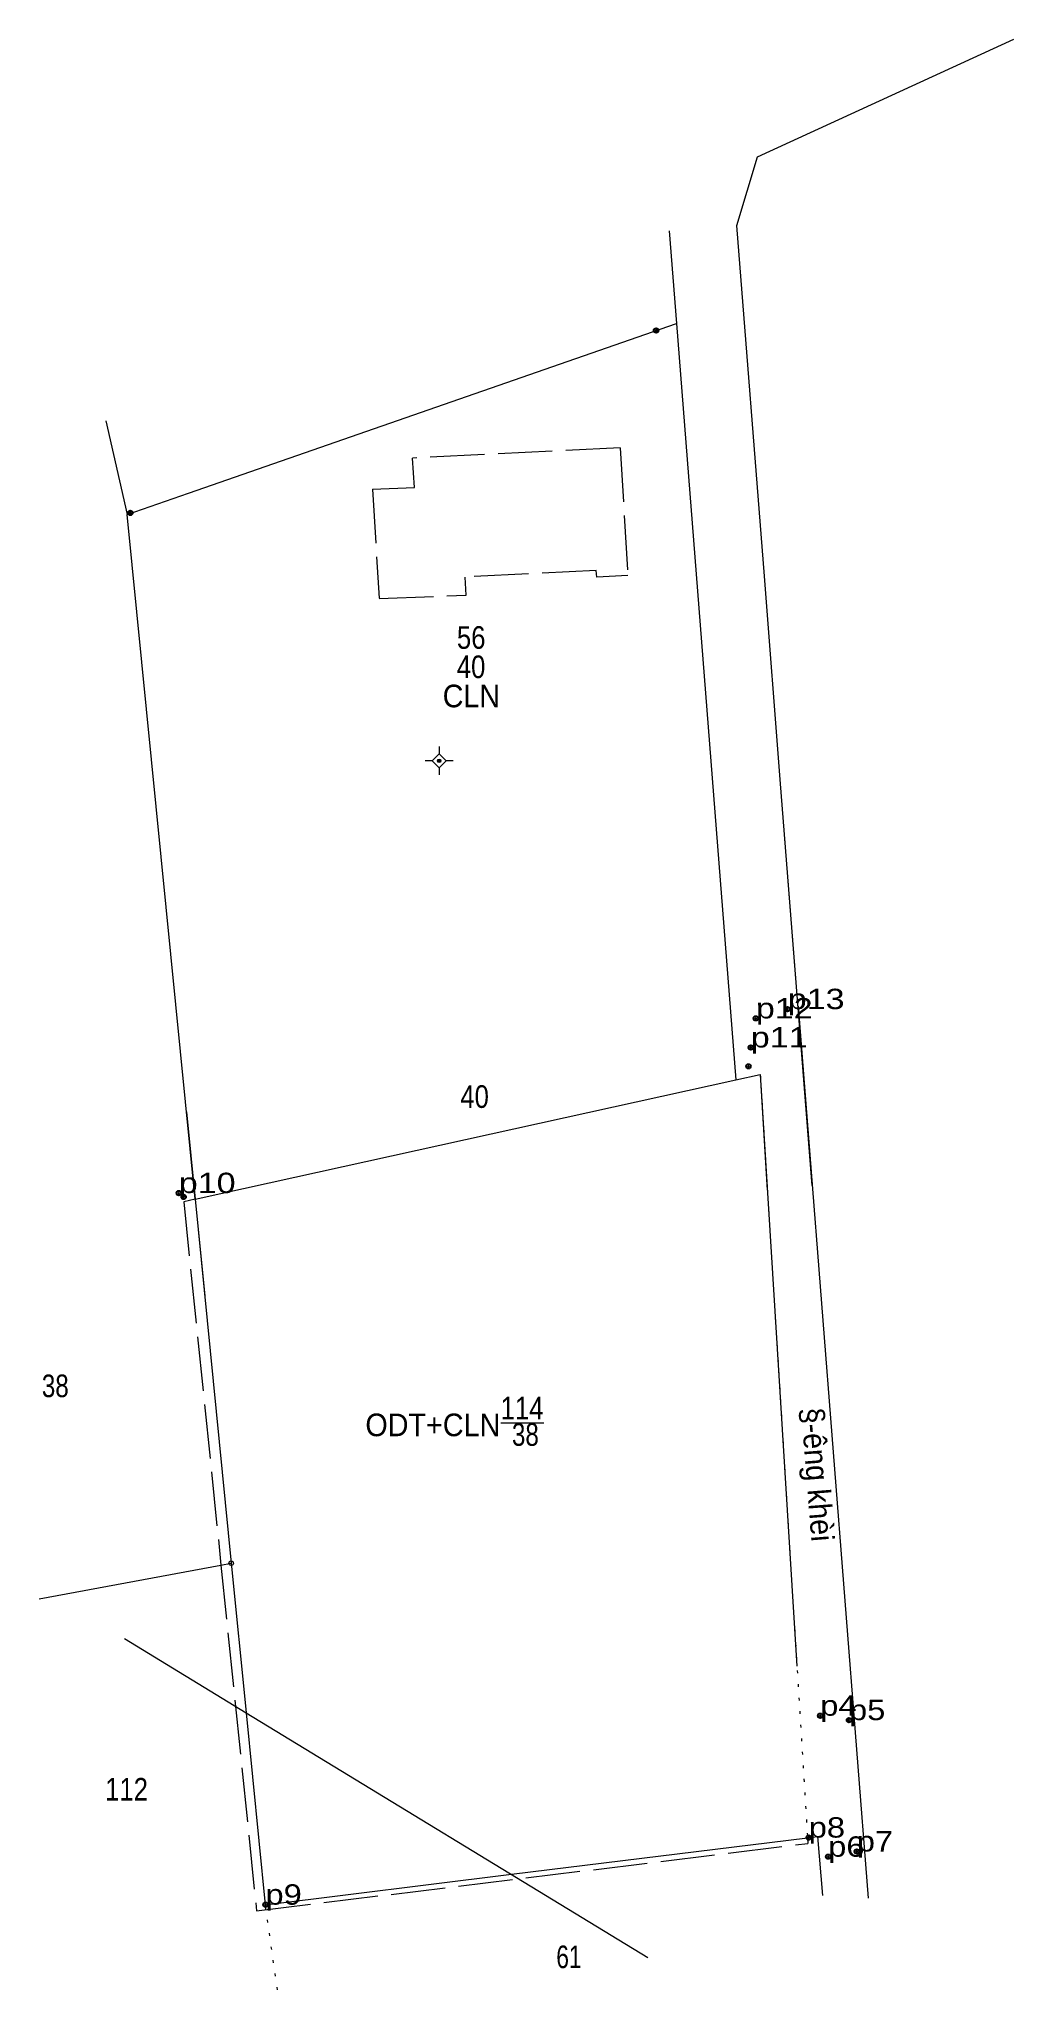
# Model space of a CAD drawing. Header units: metres. Extents: x 549122 to 551306, y 1837980 to 1840973.
# Drawn here: x 549122.3 to 549208.5, y 1840510 to 1840682.5 of the extents above; entities outside this region: 5.
import ezdxf
from ezdxf.enums import TextEntityAlignment as Align

# ---------------------------------------------------------------- set-up
doc = ezdxf.new("R2010")
doc.units = ezdxf.units.M
doc.header["$LTSCALE"] = 0.8
doc.header["$PDMODE"] = 32
doc.header["$PDSIZE"] = 0.4
for name, pattern in [('DOT_DASHED', [7.7, 5, -1.2, 0.3, -1.2]), ('DOTTED', [1.5, 0.3, -1.2]), ('LONG_DASHED', [7.5, 6, -1.5]), ('MEDIUM_DASHED', [4.5, 3, -1.5])]:
    doc.linetypes.add(name, pattern=pattern)
for name, color, linetype, lineweight in [('1', 7, 'DOT_DASHED', 13), ('10', 7, 'Continuous', 13), ('11', 7, 'Continuous', 13), ('15', 7, 'DOTTED', 13), ('16', 7, 'Continuous', 13), ('23', 7, 'Continuous', 13), ('34', 7, 'Continuous', 13), ('36', 7, 'Continuous', 13), ('4', 7, 'LONG_DASHED', 13), ('46', 7, 'Continuous', 13)]:
    doc.layers.add(name, color=color, linetype=linetype, lineweight=lineweight)
for name, color, linetype in [('12', 7, 'Continuous'), ('13', 7, 'Continuous'), ('7', 7, 'Continuous')]:
    doc.layers.add(name, color=color, linetype=linetype)

msp = doc.modelspace()

# ---------------------------------------------------------------- hatches: boundary and pattern name
at = {"layer": '11'}
msp.add_hatch(color=256, dxfattribs=at).paths.add_polyline_path([(549157.81, 1840618.69, 1), (549157.51, 1840618.69, 1)])

# ---------------------------------------------------------------- linework, layer by layer
at = {"layer": '1', "linetype": 'DOTTED'}
msp.add_line((549186.04, 1840590.97), (549190.23, 1840523.5), dxfattribs=at)
at = {"layer": '1', "linetype": 'MEDIUM_DASHED'}
msp.add_line((549190.23, 1840523.5), (549190.26, 1840522.99), dxfattribs=at)
at = {"layer": '1', "linetype": 'Continuous'}
msp.add_line((549142.27, 1840517.58), (549142.28, 1840517.43), dxfattribs=at)
at = {"layer": '10'}
for p, q in [((549177.99, 1840665.54), (549178.63, 1840657.35)), ((549178.63, 1840657.35), (549183.89, 1840590.5)), ((549136.08, 1840579.93), (549183.89, 1840590.5)), ((549183.89, 1840590.5), (549186.04, 1840590.97)), ((549186.04, 1840590.97), (549189.29, 1840538.67)), ((549135.31, 1840587.67), (549136.08, 1840579.93)), ((549122.28, 1840544.61), (549138.37, 1840547.59)), ((549140.59, 1840534.55), (549142.27, 1840517.58))]:
    msp.add_line(p, q, dxfattribs=at)
for points in [[(549190.64, 1840581.16), (549187.82, 1840617.05), (549186.41, 1840635), (549183.97, 1840666.01), (549185.8, 1840672.07), (549208.48, 1840682.49)], [(549136.08, 1840579.93), (549130.08, 1840640.45), (549135.51, 1840642.34), (549178.63, 1840657.35)], [(549136.08, 1840579.93), (549139.27, 1840547.76), (549140.59, 1840534.56), (549140.59, 1840534.55)]]:
    msp.add_lwpolyline(points, dxfattribs=at)
at = {"layer": '10', "linetype": 'LONG_DASHED'}
msp.add_lwpolyline([(549136.08, 1840579.93), (549135.07, 1840579.71), (549138.37, 1840547.59)], dxfattribs=at)
at = {"layer": '11'}
for p, q in [((549157.66, 1840619.94), (549157.66, 1840619.31)), ((549157.03, 1840618.69), (549156.41, 1840618.69)), ((549157.66, 1840618.07), (549157.66, 1840617.44)), ((549158.91, 1840618.69), (549158.29, 1840618.69))]:
    msp.add_line(p, q, dxfattribs=at)
msp.add_lwpolyline([(549157.66, 1840619.31), (549157.03, 1840618.69), (549157.66, 1840618.07), (549158.29, 1840618.69)], close=True, dxfattribs=at)
msp.add_circle((549157.66, 1840618.69), 0.15, dxfattribs=at)
at = {"layer": '15'}
msp.add_line((549142.28, 1840517.43), (549143.33, 1840510.04), dxfattribs=at)
at = {"layer": '16'}
for p, q in [((549128.19, 1840648.73), (549130.08, 1840640.45)), ((549186.04, 1840590.97), (549186.67, 1840580.75)), ((549136.08, 1840579.93), (549136.93, 1840571.37))]:
    msp.add_line(p, q, dxfattribs=at)
msp.add_lwpolyline([(549190.62, 1840581.5), (549187.82, 1840617.05), (549186.41, 1840635), (549183.97, 1840666.01), (549184.17, 1840666.67)], dxfattribs=at)
at = {"layer": '23'}
msp.add_line((549191.12, 1840523.61), (549191.54, 1840518.4), dxfattribs=at)
at = {"layer": '34'}
msp.add_line((549189.4, 1840597.01), (549195.6, 1840518.15), dxfattribs=at)
at = {"layer": '36'}
for p, q in [((549163.12, 1840560.17), (549166.91, 1840560.17)), ((549138.37, 1840547.59), (549139.27, 1840547.76))]:
    msp.add_line(p, q, dxfattribs=at)
at = {"layer": '36', "linetype": 'LONG_DASHED'}
for p, q in [((549138.37, 1840547.59), (549141.51, 1840517.04)), ((549141.51, 1840517.04), (549190.26, 1840522.99))]:
    msp.add_line(p, q, dxfattribs=at)
at = {"layer": '36'}
msp.add_lwpolyline([(549142.27, 1840517.58), (549164.04, 1840520.27), (549190.23, 1840523.5), (549191.12, 1840523.61)], dxfattribs=at)
msp.add_point((549139.27, 1840547.76), dxfattribs=at)
at = {"layer": '4'}
for p, q in [((549173.65, 1840646.36), (549155.31, 1840645.45)), ((549173.65, 1840646.36), (549174.34, 1840635.1)), ((549151.76, 1840642.71), (549152.35, 1840633.06)), ((549160.05, 1840633.34), (549159.95, 1840634.93)), ((549152.35, 1840633.04), (549160.05, 1840633.34))]:
    msp.add_line(p, q, dxfattribs=at)
for points in [[(549151.76, 1840642.71), (549155.47, 1840642.85), (549155.31, 1840645.45)], [(549174.34, 1840635.08), (549171.59, 1840634.91), (549171.55, 1840635.51), (549159.95, 1840634.93)]]:
    msp.add_lwpolyline(points, dxfattribs=at)
at = {"layer": '46'}
for p, q in [((549129.83, 1840541.11), (549140.59, 1840534.55)), ((549140.59, 1840534.55), (549176.12, 1840512.91))]:
    msp.add_line(p, q, dxfattribs=at)
at = {"layer": '7'}
for p in [(549176.83, 1840656.73), (549176.84, 1840656.73), (549130.35, 1840640.61), (549130.35, 1840640.6), (549188.47, 1840596.74), (549185.66, 1840595.92), (549185.21, 1840593.35), (549185.01, 1840591.68), (549134.64, 1840580.48), (549135.07, 1840580.14), (549191.35, 1840534.28), (549193.89, 1840533.89), (549190.33, 1840523.51), (549192.05, 1840521.82), (549194.58, 1840522.28), (549142.3, 1840517.58), (551302.56, 1838700.44), (551302.56, 1838700.43), (551302.56, 1838700.42), (551291.17, 1838695.09), (551305.99, 1838694.49)]:
    msp.add_point(p, dxfattribs=at)

# ---------------------------------------------------------------- texts
at = {"layer": '1', "width": 0.85}
msp.add_text('40', height=2, dxfattribs=at).set_placement((549160.79, 1840588.01), align=Align.CENTER)
at = {"layer": '12'}
for s, width, p in [('p13', 1.25, (549188.48, 1840596.74)), ('p12', 1.25, (549185.66, 1840595.92)), ('p11', 1.25, (549185.21, 1840593.35)), ('p10', 1.25, (549134.64, 1840580.48)), ('p4', 1.2, (549191.35, 1840534.28)), ('p5', 1.2, (549193.89, 1840533.89)), ('p8', 1.2, (549190.33, 1840523.51)), ('p6', 1.2, (549192.05, 1840521.82)), ('p7', 1.2, (549194.58, 1840522.28)), ('p9', 1.2, (549142.3, 1840517.58))]:
    msp.add_text(s, height=1.8, dxfattribs=dict(at, width=width)).set_placement(p)
at = {"layer": '13'}
for s, width, p in [('38', 0.8, (549123.72, 1840562.44)), ('114', 0.85, (549164.99, 1840560.48)), ('ODT+CLN', 0.95, (549157.1, 1840558.99)), ('38', 0.8, (549165.28, 1840558.14)), ('112', 0.85, (549130.02, 1840526.78)), ('61', 0.75, (549169.13, 1840511.97))]:
    msp.add_text(s, height=2, dxfattribs=dict(at, width=width)).set_placement(p, align=Align.CENTER)
at = {"layer": '16'}
for s, width, p in [('56', 0.85, (549160.49, 1840628.59)), ('40', 0.85, (549160.48, 1840626)), ('CLN', 0.95, (549160.51, 1840623.42))]:
    msp.add_text(s, height=2, dxfattribs=dict(at, width=width)).set_placement(p, align=Align.CENTER)
at = {"layer": '36', "width": 0.95}
msp.add_text('§\xadêng khèi', height=2, rotation=274.5, dxfattribs=at).set_placement((549190.11, 1840555.53), align=Align.CENTER)

doc.saveas('drawing.dxf')
